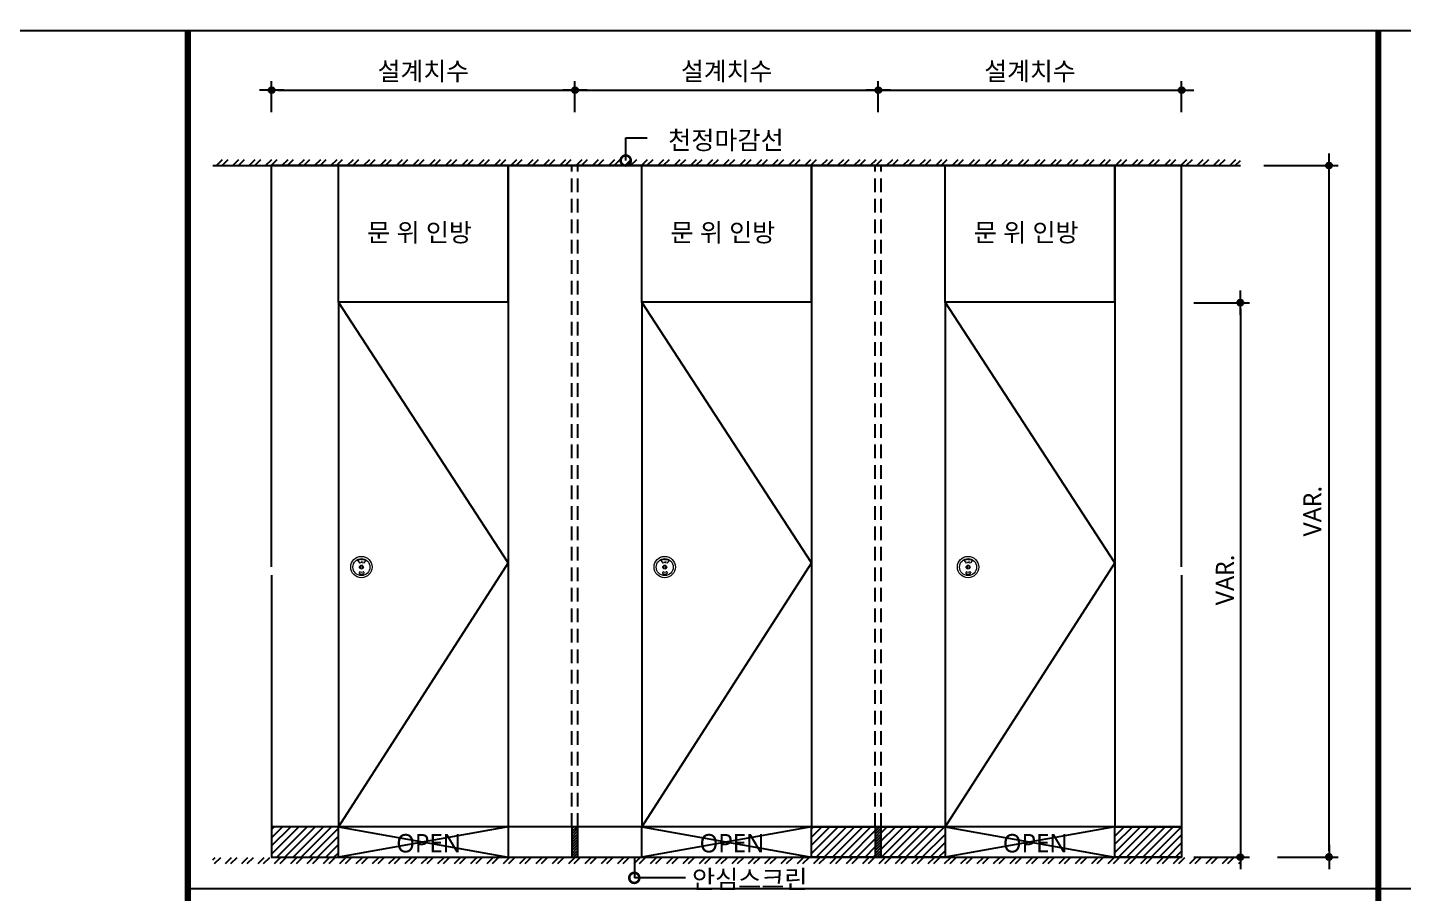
# Model space of a CAD drawing. Extents: x -255 to 8105, y -176 to 5714.
# Drawn here: x 2221 to 4489, y 4116 to 5543 of the extents above; entities that cross this region are included whole.
import ezdxf
from ezdxf.enums import TextEntityAlignment as Align

# ---------------------------------------------------------------- set-up
doc = ezdxf.new("R2010")
doc.units = 0
doc.header["$LTSCALE"] = 30
doc.linetypes.add('HIDDEN', pattern=[0.375, 0.25, -0.125])
doc.layers.get('0').update_dxf_attribs({"linetype": 'CONTINUOUS'})
doc.layers.get('DEFPOINTS').update_dxf_attribs({"linetype": 'CONTINUOUS'})
for name, color, linetype in [('DIM', 7, 'CONTINUOUS'), ('HAT', 8, 'CONTINUOUS'), ('HID', 9, 'HIDDEN'), ('문자', 3, 'CONTINUOUS'), ('부자재', 4, 'CONTINUOUS'), ('잠금쇠(회전형)', 4, 'CONTINUOUS'), ('치수', 1, 'CONTINUOUS'), ('판넬', 2, 'CONTINUOUS'), ('해치', 8, 'CONTINUOUS')]:
    doc.layers.add(name, color=color, linetype=linetype)
doc.styles.add('HDW', font='gulim.ttc')
doc.styles.add('돋움', font='malgun.ttf')
doc.dimstyles.new('10', dxfattribs={"dimscale": 10, "dimtxt": 3, "dimasz": 1, "dimexe": 1.5, "dimexo": 2, "dimgap": 1, "dimtad": 1, "dimdec": 0, "dimlunit": 6, "dimtxsty": '돋움', "dimblk": 'DIMDOT', "dimcen": -1, "dimdle": 1.5, "dimclrt": 3, "dimazin": 3, "dimtfac": 1, "dimtdec": 0, "dimtix": 1, "dimtmove": 2, "dimatfit": 3, "dimldrblk": 'DIMDOT', "dimarcsym": 0})

# ---------------------------------------------------------------- blocks, each defined once
blk = doc.blocks.new('DIMDOT')
at = {"linetype": 'Continuous'}
blk.add_line((-2, 0), (2, 0), dxfattribs=at)
for radius in [0.5, 0.25]:
    blk.add_circle((0, 0), radius, dxfattribs=at)
blk = doc.blocks.new('*D555')
at = {"layer": 'DEFPOINTS', "color": 0}
for p in [(10757.5, -1321.1), (10257.5, -1377.4), (10757.5, -1377.4)]:
    blk.add_point(p, dxfattribs=at)
at = {"layer": 'DIM', "color": 0, "lineweight": -2, "ltscale": 10}
for p, q in [((10257.5, -1357.4), (10257.5, -1306.1)), ((10757.5, -1357.4), (10757.5, -1306.1)), ((10267.5, -1321.1), (10747.5, -1321.1))]:
    blk.add_line(p, q, dxfattribs=at)
at = {"layer": 'DIM', "color": 0, "lineweight": -2, "xscale": 10, "yscale": 10, "zscale": 10, "rotation": 180}
blk.add_blockref('DIMDOT', (10257.5, -1321.1), dxfattribs=at)
at = {"layer": 'DIM', "color": 0, "lineweight": -2, "xscale": 10, "yscale": 10, "zscale": 10}
blk.add_blockref('DIMDOT', (10757.5, -1321.1), dxfattribs=at)
at = {"layer": 'DIM', "color": 3, "insert": (10507.5, -1291.4), "char_height": 30, "attachment_point": 5, "style": '돋움'}
blk.add_mtext('설계치수', dxfattribs=at)
blk = doc.blocks.new('*D556')
at = {"layer": 'DEFPOINTS', "color": 0}
for p in [(11257.5, -1321.1), (10757.5, -1377.4), (11257.5, -1377.4)]:
    blk.add_point(p, dxfattribs=at)
at = {"layer": 'DIM', "color": 0, "lineweight": -2, "ltscale": 10}
for p, q in [((10757.5, -1357.4), (10757.5, -1306.1)), ((11257.5, -1357.4), (11257.5, -1306.1)), ((10767.5, -1321.1), (11247.5, -1321.1))]:
    blk.add_line(p, q, dxfattribs=at)
at = {"layer": 'DIM', "color": 0, "lineweight": -2, "xscale": 10, "yscale": 10, "zscale": 10, "rotation": 180}
blk.add_blockref('DIMDOT', (10757.5, -1321.1), dxfattribs=at)
at = {"layer": 'DIM', "color": 0, "lineweight": -2, "xscale": 10, "yscale": 10, "zscale": 10}
blk.add_blockref('DIMDOT', (11257.5, -1321.1), dxfattribs=at)
at = {"layer": 'DIM', "color": 3, "insert": (11007.5, -1291.4), "char_height": 30, "attachment_point": 5, "style": '돋움'}
blk.add_mtext('설계치수', dxfattribs=at)
blk = doc.blocks.new('*D557')
at = {"layer": 'DEFPOINTS', "color": 0}
for p in [(11757.5, -1321.1), (11257.5, -1377.4), (11757.5, -1377.4)]:
    blk.add_point(p, dxfattribs=at)
at = {"layer": 'DIM', "color": 0, "lineweight": -2, "ltscale": 10}
for p, q in [((11257.5, -1357.4), (11257.5, -1306.1)), ((11757.5, -1357.4), (11757.5, -1306.1)), ((11267.5, -1321.1), (11747.5, -1321.1))]:
    blk.add_line(p, q, dxfattribs=at)
at = {"layer": 'DIM', "color": 0, "lineweight": -2, "xscale": 10, "yscale": 10, "zscale": 10, "rotation": 180}
blk.add_blockref('DIMDOT', (11257.5, -1321.1), dxfattribs=at)
at = {"layer": 'DIM', "color": 0, "lineweight": -2, "xscale": 10, "yscale": 10, "zscale": 10}
blk.add_blockref('DIMDOT', (11757.5, -1321.1), dxfattribs=at)
at = {"layer": 'DIM', "color": 3, "insert": (11507.5, -1291.4), "char_height": 30, "attachment_point": 5, "style": '돋움'}
blk.add_mtext('설계치수', dxfattribs=at)
blk = doc.blocks.new('*D558')
at = {"layer": 'DEFPOINTS', "color": 0}
for p in [(11757.5, -1671.5), (11757.5, -2585.3), (11854.4, -2585.3)]:
    blk.add_point(p, dxfattribs=at)
at = {"layer": 'DIM', "color": 0, "lineweight": -2, "ltscale": 10}
for p, q in [((11777.5, -1671.5), (11869.4, -1671.5)), ((11854.4, -1681.5), (11854.4, -2575.3)), ((11777.5, -2585.3), (11869.4, -2585.3))]:
    blk.add_line(p, q, dxfattribs=at)
at = {"layer": 'DIM', "color": 0, "lineweight": -2, "xscale": 10, "yscale": 10, "zscale": 10}
for p, rotation in [((11854.4, -1671.5), 90), ((11854.4, -2585.3), 270)]:
    blk.add_blockref('DIMDOT', p, dxfattribs=dict(at, rotation=rotation))
at = {"layer": 'DIM', "color": 3, "insert": (11829.2, -2128.4), "char_height": 30, "attachment_point": 5, "rotation": 90, "style": '돋움'}
blk.add_mtext('VAR.', dxfattribs=at)
blk = doc.blocks.new('_DOTSMALL')
at = {"color": 0, "linetype": 'ByBlock', "const_width": 0.5}
blk.add_lwpolyline([(-0.0625, 0, 1), (0.0625, 0, 1)], format="xyb", close=True, dxfattribs=at)
blk = doc.blocks.new('A$C63EC304E')
at = {"layer": '치수', "color": 1, "xscale": 2.5, "yscale": 2.5, "zscale": 2.5, "rotation": 234.3098741996962}
blk.add_blockref('_DOTSMALL', (0.31, 0.31), dxfattribs=at)
blk = doc.blocks.new('A$C2BC9653E')
at = {"layer": '치수', "xscale": 0.3333333333333333, "yscale": 0.3333333333333333, "zscale": 0.3333333333333333}
blk.add_blockref('A$C63EC304E', (0, 0), dxfattribs=at)
blk = doc.blocks.new('A$C7FC71301')
at = {"layer": '치수', "rotation": 180}
blk.add_blockref('A$C2BC9653E', (0.208, 0.208), dxfattribs=at)
blk = doc.blocks.new('A$C4A20372B')
at = {"layer": '치수'}
blk.add_blockref('A$C7FC71301', (0, 0), dxfattribs=at)
blk = doc.blocks.new('A$C566469F5')
at = {"layer": '치수'}
blk.add_blockref('A$C4A20372B', (0, 0), dxfattribs=at)
blk = doc.blocks.new('A$C7E317CD4')
at = {"layer": '해치', "xscale": 2, "yscale": 2, "zscale": 2}
blk.add_blockref('A$C566469F5', (0, 0), dxfattribs=at)
blk = doc.blocks.new('A$C601D7F27')
at = {"layer": '치수'}
blk.add_blockref('A$C7E317CD4', (0, 0), dxfattribs=at)
blk = doc.blocks.new('A$C38802C08')
at = {"layer": '치수'}
blk.add_blockref('A$C601D7F27', (0, 0), dxfattribs=at)
blk = doc.blocks.new('*D581')
at = {"layer": 'DEFPOINTS', "color": 0}
for p in [(11873.2, -1445.3), (12000.6, -1445.3), (11895.7, -2585.1)]:
    blk.add_point(p, dxfattribs=at)
at = {"layer": 'DIM', "color": 0, "lineweight": -2, "ltscale": 10}
for p, q in [((11893.2, -1445.3), (12015.6, -1445.3)), ((12000.6, -2575.1), (12000.6, -1455.3)), ((11915.7, -2585.1), (12015.6, -2585.1))]:
    blk.add_line(p, q, dxfattribs=at)
at = {"layer": 'DIM', "color": 0, "lineweight": -2, "xscale": 10, "yscale": 10, "zscale": 10}
for p, rotation in [((12000.6, -1445.3), 90), ((12000.6, -2585.1), 270)]:
    blk.add_blockref('DIMDOT', p, dxfattribs=dict(at, rotation=rotation))
at = {"layer": 'DIM', "color": 3, "insert": (11973.3, -2015.2), "char_height": 30, "attachment_point": 5, "rotation": 90, "style": '돋움'}
blk.add_mtext('VAR.', dxfattribs=at)
blk = doc.blocks.new('UNI-13', base_point=(7634, -6761))
h = blk.add_hatch()
h.set_pattern_fill('ANSI31', color=3, scale=3, angle=180)
h.set_pattern_definition([(225, (7575.794, -6937.005), (6.735192, -6.735192), [])])
h.paths.add_polyline_path([(10752.5, -2535.3), (10647.5, -2535.3), (10647.5, -2585.3), (10752.5, -2585.3)])
h.paths.add_polyline_path([(11252.5, -2535.3), (11147.5, -2535.3), (11147.5, -2585.3), (11252.5, -2585.3)])
h.paths.add_polyline_path([(11367.5, -2535.3), (11262.5, -2535.3), (11262.5, -2585.3), (11367.5, -2585.3)])
h.paths.add_polyline_path([(11647.5, -2535.3), (11757.5, -2535.3), (11757.5, -2585.3), (11647.5, -2585.3)])
h.paths.add_polyline_path([(10367.5, -2535.3), (10257.5, -2535.3), (10257.5, -2585.3), (10367.5, -2585.3)])
h.paths.add_polyline_path([(10752.5, -2535.3), (10647.5, -2535.3), (10647.5, -2585.3), (10752.5, -2585.3)])
h = blk.add_hatch()
h.set_pattern_fill('ANSI31', color=2, style=0)
h.set_pattern_definition([(45, (7575.7936, -6937.005), (-2.245064, 2.245064), [])])
h.paths.add_polyline_path([(10762.5, -2535.3), (10752.5, -2535.3), (10752.5, -2585.3), (10762.5, -2585.3)])
h = blk.add_hatch()
h.set_pattern_fill('ANSI31', color=2, style=0)
h.set_pattern_definition([(45, (8075.7936, -6937.005), (-2.245064, 2.245064), [])])
h.paths.add_polyline_path([(11262.5, -2535.3), (11252.5, -2535.3), (11252.5, -2585.3), (11262.5, -2585.3)])
at = {"layer": 'HAT'}
h = blk.add_hatch(dxfattribs=at)
h.set_pattern_fill('ANSI32', color=256, scale=2, style=0)
h.set_pattern_definition([(45, (-1078.576, -7078.481), (-13.470384, 13.470384), []), (45, (-1069.596, -7078.481), (-13.470384, 13.470384), [])])
h.paths.add_polyline_path([(10160.8, -1435.5), (11854.4, -1435.5), (11854.4, -1445.5), (10160.8, -1445.5)])
h = blk.add_hatch(dxfattribs=at)
h.set_pattern_fill('ANSI32', color=256, scale=2, style=0)
h.set_pattern_definition([(45, (-1078.576, -6896.501), (-13.470384, 13.470384), []), (45, (-1069.596, -6896.501), (-13.470384, 13.470384), [])])
h.paths.add_polyline_path([(10160.8, -2595.8), (11854.4, -2595.8), (11854.4, -2585.8), (10160.8, -2585.8)])
at = {"color": 2}
for p, q in [((10160.8, -1445.5), (11854.4, -1445.5)), ((10647.5, -2535.3), (10647.5, -2585.3)), ((10752.5, -2535.3), (10752.5, -2585.3)), ((11252.5, -2535.3), (11252.5, -2585.3)), ((11367.5, -2535.3), (11367.5, -2585.3))]:
    blk.add_line(p, q, dxfattribs=at)
for p, q in [((10257.5, -2106.6), (10257.5, -1445.5)), ((11757.5, -2106.6), (11757.5, -1445.5)), ((10257.5, -2120.4), (10257.5, -2585.3)), ((11757.5, -2120.4), (11757.5, -2585.3)), ((10257.5, -2585.3), (11757.5, -2585.3))]:
    blk.add_line(p, q)
at = {"color": 8}
blk.add_line((10119.3, -2637.1), (13467.1, -2637.1), dxfattribs=at)
at = {"color": 2}
for points in [[(7634.4, -1222.8), (14886.8, -1222.8), (14886.8, -6761.2), (7634.4, -6761.2)], [(7634.4, -1222.8), (14886.8, -1222.8), (14886.8, -6761.2), (7634.4, -6761.2)], [(7634.4, -1222.8), (15616.4, -1222.8), (15616.4, -6761.2), (7634.4, -6761.2)], [(10367.5, -1445.5), (10647.5, -1445.5), (10647.5, -1670.3), (10367.5, -1670.3)], [(10867.5, -1445.5), (11147.5, -1445.5), (11147.5, -1670.3), (10867.5, -1670.3)], [(11367.5, -1445.5), (11647.5, -1445.5), (11647.5, -1670.3), (11367.5, -1670.3)], [(10367.5, -2535.3), (10257.5, -2535.3), (10257.5, -2585.3), (10367.5, -2585.3)], [(10867.5, -2535.3), (10647.5, -2535.3), (10647.5, -2585.3), (10867.5, -2585.3)], [(10762.5, -2535.3), (10752.5, -2535.3), (10752.5, -2585.3), (10762.5, -2585.3)], [(11147.5, -2535.3), (11367.5, -2535.3), (11367.5, -2585.3), (11147.5, -2585.3)], [(11262.5, -2535.3), (11252.5, -2535.3), (11252.5, -2585.3), (11262.5, -2585.3)], [(11647.5, -2535.3), (11757.5, -2535.3), (11757.5, -2585.3), (11647.5, -2585.3)]]:
    blk.add_lwpolyline(points, close=True, dxfattribs=at)
at = {"color": 8, "const_width": 10}
for points in [[(10119.3, -3992), (10119.3, -1222.8)], [(12081.9, -3992), (12081.9, -1222.8)]]:
    blk.add_lwpolyline(points, dxfattribs=at)
at = {"layer": 'HID', "ltscale": 3}
for p, q in [((10752.5, -2535.3), (10752.5, -1445.4)), ((10762.5, -2535.3), (10762.5, -1445.4)), ((11252.5, -2535.3), (11252.5, -1446.1)), ((11262.5, -2535.3), (11262.5, -1445.5))]:
    blk.add_line(p, q, dxfattribs=at)
at = {"layer": 'HID'}
for p, q in [((10752.5, -1445.5), (10762.5, -1445.5)), ((11252.5, -1445.5), (11262.5, -1445.5))]:
    blk.add_line(p, q, dxfattribs=at)
at = {"layer": '부자재', "color": 3}
blk.add_line((11757.5, -1445.5), (10257.5, -1445.5), dxfattribs=at)
blk.add_line((11757.5, -1445.5), (10257.5, -1445.5), dxfattribs=at)
at = {"layer": '잠금쇠(회전형)', "linetype": 'Continuous', "lineweight": 15}
for p, q in [((10398.9, -2096.6), (10402.6, -2100.5)), ((10404.1, -2104.3), (10404.1, -2110)), ((10406.8, -2104.3), (10406.8, -2110.1)), ((10412.6, -2096.6), (10409, -2100.5)), ((10898.9, -2096.6), (10902.6, -2100.5)), ((10904.1, -2104.3), (10904.1, -2110)), ((10906.8, -2104.3), (10906.8, -2110.1)), ((10912.6, -2096.6), (10909, -2100.5)), ((11398.9, -2096.6), (11402.6, -2100.5)), ((11404.1, -2104.3), (11404.1, -2110)), ((11406.8, -2104.3), (11406.8, -2110.1)), ((11412.6, -2096.6), (11409, -2100.5)), ((10402.2, -2115.8), (10401.8, -2116.9)), ((10409.4, -2115.8), (10409.8, -2116.9)), ((10902.2, -2115.8), (10901.8, -2116.9)), ((10909.4, -2115.8), (10909.8, -2116.9)), ((11402.2, -2115.8), (11401.8, -2116.9)), ((11409.4, -2115.8), (11409.8, -2116.9))]:
    blk.add_line(p, q, dxfattribs=at)
for centre, radius in [((10405.5, -2107.2), 17.6), ((10405.5, -2107.2), 14.1), ((10405.5, -2107.2), 3.21), ((10905.5, -2107.2), 17.6), ((10905.5, -2107.2), 14.1), ((10905.5, -2107.2), 3.21), ((11405.5, -2107.2), 17.6), ((11405.5, -2107.2), 14.1), ((11405.5, -2107.2), 3.21)]:
    blk.add_circle(centre, radius, dxfattribs=at)
for centre, radius, start, end in [((10405.8, -2108.9), 14.1, 61.0478, 118.9522), ((10405.8, -2106.6), 6.81, 61.8696, 118.1304), ((10905.8, -2108.9), 14.1, 61.0478, 118.9522), ((10905.8, -2106.6), 6.81, 61.8696, 118.1304), ((11405.8, -2108.9), 14.1, 61.0478, 118.9522), ((11405.8, -2106.6), 6.81, 61.8696, 118.1304), ((10402.7, -2117.2), 0.98, 160.8571, 255.4685), ((10403.1, -2116.1), 0.98, 72.2332, 160.8571), ((10405.8, -2105.4), 13.2, 255.4685, 284.5315), ((10405.8, -2107.8), 7.75, 252.2332, 287.7668), ((10408.4, -2116.1), 0.98, 19.1429, 107.7668), ((10408.8, -2117.2), 0.98, 284.5315, 19.1429), ((10902.7, -2117.2), 0.98, 160.8571, 255.4685), ((10903.1, -2116.1), 0.98, 72.2332, 160.8571), ((10905.8, -2105.4), 13.2, 255.4685, 284.5315), ((10905.8, -2107.8), 7.75, 252.2332, 287.7668), ((10908.4, -2116.1), 0.98, 19.1429, 107.7668), ((10908.8, -2117.2), 0.98, 284.5315, 19.1429), ((11402.7, -2117.2), 0.98, 160.8571, 255.4685), ((11403.1, -2116.1), 0.98, 72.2332, 160.8571), ((11405.8, -2105.4), 13.2, 255.4685, 284.5315), ((11405.8, -2107.8), 7.75, 252.2332, 287.7668), ((11408.4, -2116.1), 0.98, 19.1429, 107.7668), ((11408.8, -2117.2), 0.98, 284.5315, 19.1429)]:
    blk.add_arc(centre, radius, start, end, dxfattribs=at)
at = {"layer": '치수'}
for p, q in [((10841.2, -1436.9), (10841.2, -1399.8)), ((10841.2, -1399.8), (10876.3, -1399.8)), ((10647.5, -2099.9), (10367.5, -1670.3)), ((11147.5, -2099.9), (10867.5, -1670.3)), ((11647.5, -2099.9), (11367.5, -1670.3)), ((10647.5, -2099.9), (10367.5, -2535.3)), ((11147.5, -2099.9), (10867.5, -2535.3)), ((11647.5, -2099.9), (11367.5, -2535.3)), ((10367.5, -2535.3), (10647.5, -2585.3)), ((10647.5, -2535.3), (10367.5, -2585.3)), ((10867.5, -2535.3), (11147.5, -2585.3)), ((11147.5, -2535.3), (10867.5, -2585.3)), ((11367.5, -2535.3), (11647.5, -2585.3)), ((11647.5, -2535.3), (11367.5, -2585.3)), ((10855.4, -2585.3), (10855.4, -2619.5)), ((10939.5, -2619.5), (10855.4, -2619.5))]:
    blk.add_line(p, q, dxfattribs=at)
at = {"layer": '판넬', "color": 3}
for p, q in [((10367.5, -1670.3), (10367.5, -1445.5)), ((10367.5, -1635.3), (10367.5, -1445.5)), ((10647.5, -1670.3), (10647.5, -1445.5)), ((10867.5, -1670.3), (10867.5, -1445.5)), ((11147.5, -1670.3), (11147.5, -1445.5)), ((11367.5, -1670.3), (11367.5, -1445.5)), ((11647.5, -1670.3), (11647.5, -1445.5)), ((10367.5, -2535.3), (10257.5, -2535.3)), ((10867.5, -2535.3), (10647.5, -2535.3)), ((10867.5, -2535.3), (10767.5, -2535.3)), ((11367.5, -2535.3), (11147.5, -2535.3)), ((11757.5, -2535.3), (11647.5, -2535.3))]:
    blk.add_line(p, q, dxfattribs=at)
at = {"layer": '판넬'}
for p, q in [((10367.5, -1670.3), (10367.5, -2535.3)), ((10647.5, -1670.3), (10367.5, -1670.3)), ((10647.5, -1670.3), (10647.5, -2492.2)), ((10867.5, -1670.3), (10867.5, -2535.3)), ((11147.5, -1670.3), (10867.5, -1670.3)), ((11147.5, -1670.3), (11147.5, -1682.7)), ((11647.5, -1670.3), (11367.5, -1670.3)), ((11367.5, -1670.3), (11367.5, -2535.3)), ((11647.5, -1670.3), (11647.5, -1682.7)), ((11147.5, -1682.7), (11147.5, -2492.2)), ((11647.5, -1682.7), (11647.5, -2492.2)), ((10647.5, -2492.2), (10647.5, -2535.3)), ((11147.5, -2492.2), (11147.5, -2535.3)), ((11647.5, -2492.2), (11647.5, -2535.3)), ((10647.5, -2535.3), (10367.5, -2535.3)), ((11147.5, -2535.3), (10867.5, -2535.3)), ((11647.5, -2535.3), (11367.5, -2535.3))]:
    blk.add_line(p, q, dxfattribs=at)
at = {"layer": '판넬', "color": 4}
blk.add_line((11367.5, -2535.3), (11267.5, -2535.3), dxfattribs=at)
at = {"layer": '해치', "xscale": -20, "yscale": 20, "zscale": 20, "rotation": 180}
blk.add_blockref('A$C38802C08', (10837, -1432.9), dxfattribs=at)
at = {"layer": '해치', "xscale": -20, "yscale": 20, "zscale": 20}
blk.add_blockref('A$C38802C08', (10859.5, -2623.6), dxfattribs=at)
at = {"layer": '문자', "style": '돋움'}
for s, p in [('천정마감선', (11006.4, -1403.2)), ('문 위 인방', (10501.4, -1555.3)), ('문 위 인방', (11001.4, -1555.3)), ('문 위 인방', (11501.4, -1555.3)), ('OPEN', (10516.3, -2562.3)), ('OPEN', (11016.3, -2562.3)), ('OPEN', (11516.3, -2562.3)), ('안심스크린', (11045.6, -2621.2))]:
    blk.add_text(s, height=30.34, dxfattribs=at).set_placement(p, align=Align.MIDDLE)
at = {"layer": '잠금쇠(회전형)', "linetype": 'Continuous', "lineweight": 15, "style": 'HDW', "width": 0.659278}
for p, p2 in [((10402.6, -2098.6), (10408.8, -2098.6)), ((10902.6, -2098.6), (10908.8, -2098.6)), ((11402.6, -2098.6), (11408.8, -2098.6))]:
    blk.add_text('사용중', height=2.3, dxfattribs=at).set_placement(p, p2, align=Align.FIT)
at = {"layer": 'DIM', "ltscale": 10}
for base, p1, p2, picture, middle in [((10757.5, -1321.1), (10257.5, -1377.4), (10757.5, -1377.4), '*D555', (10507.5, -1291.4)), ((11257.5, -1321.1), (10757.5, -1377.4), (11257.5, -1377.4), '*D556', (11007.5, -1291.4)), ((11757.5, -1321.1), (11257.5, -1377.4), (11757.5, -1377.4), '*D557', (11507.5, -1291.4))]:
    dim = blk.add_linear_dim(base=base, p1=p1, p2=p2, text='설계치수', dimstyle='10', override={"dimtxsty": '돋움'}, dxfattribs=at)
    dim.commit()
    dim.dimension.update_dxf_attribs({"geometry": picture, "text_midpoint": middle})
dim = blk.add_linear_dim(base=(12000.6, -1445.3), p1=(11895.7, -2585.1), p2=(11873.2, -1445.3), angle=90, text='VAR.', dimstyle='10', dxfattribs=at)
dim.commit()
dim.dimension.update_dxf_attribs({"geometry": '*D581', "text_midpoint": (11973.3, -2015.2), "dimtype": 160})
dim = blk.add_linear_dim(base=(11854.4, -2585.3), p1=(11757.5, -1671.5), p2=(11757.5, -2585.3), angle=90, text='VAR.', dimstyle='10', override={"dimtxt": 3, "dimtxsty": '돋움'}, dxfattribs=at)
dim.commit()
dim.dimension.update_dxf_attribs({"geometry": '*D558', "text_midpoint": (11829.2, -2128.4)})

msp = doc.modelspace()

# ---------------------------------------------------------------- block references
msp.add_blockref('UNI-13', (0, 0))

doc.saveas('drawing.dxf')
